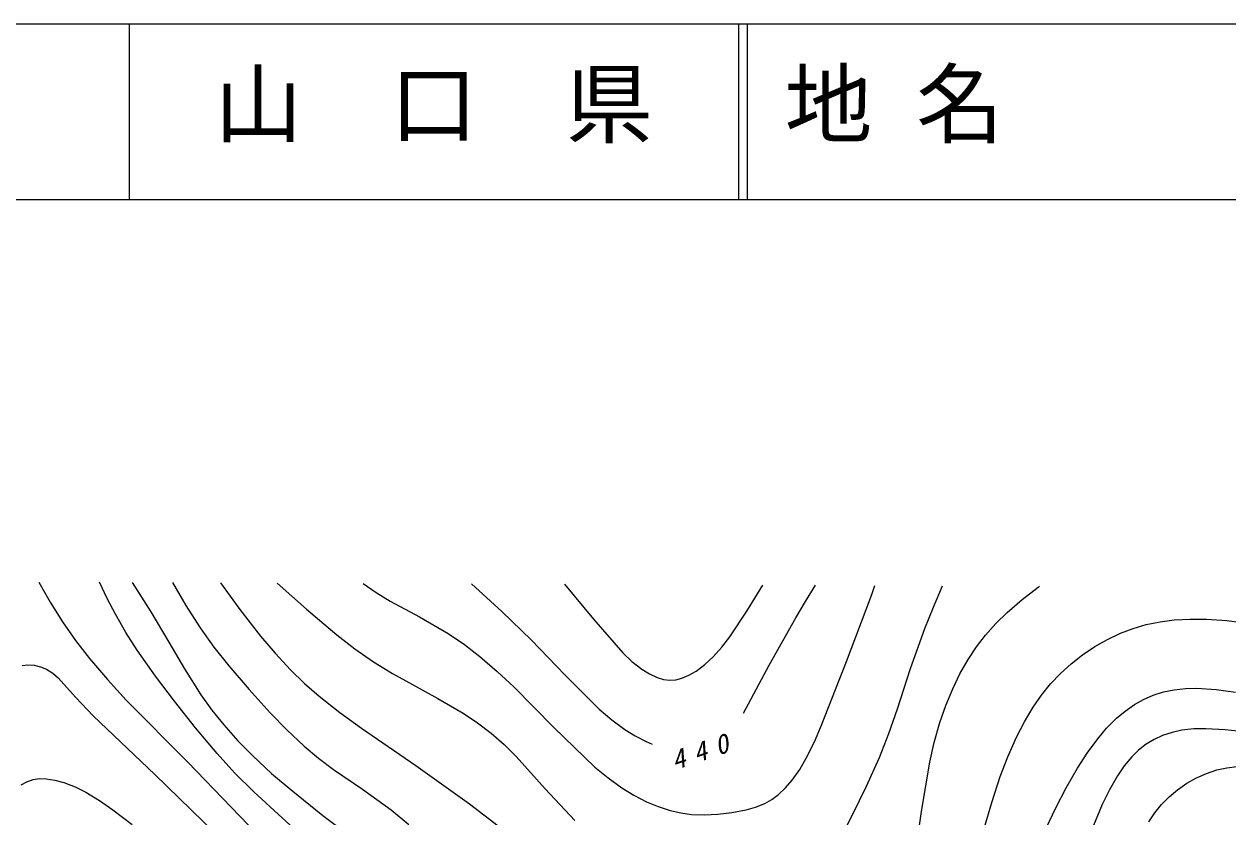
# Model space of a CAD drawing. Units: millimetres, scale not verified. Extents: x -625 to 685582, y -625 to 364232.
# Drawn here: x 332598 to 401232, y 319008 to 364232 of the extents above; entities that cross this region are included whole.
import ezdxf
from ezdxf.enums import TextEntityAlignment as Align

# ---------------------------------------------------------------- set-up
doc = ezdxf.new("R2010")
doc.units = ezdxf.units.MM
doc.header["$LTSCALE"] = 1000
doc.layers.add('S-SUV', color=7, linetype='Continuous', lineweight=13)
doc.styles.add('ＭＳ ゴシック', font='')
doc.styles.get('ＭＳ ゴシック').set_extended_font_data('MS Gothic')

msp = doc.modelspace()

# ---------------------------------------------------------------- linework, layer by layer
at = {"layer": 'S-SUV'}
for p, q in [((685582, 364232), (45582, 364232)), ((338582, 364232), (338582, 354232)), ((373332, 364232), (373332, 354232)), ((373832, 364232), (373832, 354232)), ((45582, 354232), (685582, 354232)), ((333431, 332406), (334078, 331261)), ((337342, 331475), (336894, 332392)), ((338760, 332384), (339831, 330699)), ((341054, 332374), (341817, 331071)), ((343800, 332362), (344906, 330833)), ((347025, 332349), (348705, 330854)), ((351924, 332328), (352673, 331804)), ((358101, 332302), (359835, 330720)), ((363417, 332280), (365057, 330292)), ((373797, 330741), (374720, 332232)), ((377150, 331288), (377716, 332219)), ((380993, 331875), (381109, 332205)), ((384438, 330975), (384956, 332189)), ((352673, 331804), (353466, 331324)), ((379494, 327878), (380876, 331545)), ((380876, 331545), (380993, 331875)), ((389503, 331406), (390417, 332111)), ((390417, 332111), (390449, 332135)), ((390449, 332135), (390490, 332165)), ((334078, 331261), (334782, 330138)), ((337806, 330579), (337342, 331475)), ((341817, 331071), (342631, 329803)), ((344906, 330833), (346070, 329327)), ((348705, 330854), (350434, 329395)), ((353466, 331324), (355139, 330423)), ((376598, 330361), (377150, 331288)), ((383947, 329751), (384438, 330975)), ((388642, 330665), (389503, 331406)), ((334782, 330138), (335529, 329076)), ((338401, 329529), (337806, 330579)), ((339831, 330699), (340854, 328977)), ((355139, 330423), (356783, 329470)), ((359835, 330720), (361527, 329095)), ((365057, 330292), (366728, 328359)), ((372837, 329282), (373797, 330741)), ((375083, 327665), (376598, 330361)), ((388004, 330041), (388642, 330665)), ((396575, 329982), (397360, 330142)), ((397360, 330142), (398164, 330243)), ((398164, 330243), (399085, 330294)), ((399085, 330294), (400018, 330285)), ((400018, 330285), (401160, 330204)), ((401160, 330204), (402295, 330063)), ((339042, 328518), (338401, 329529)), ((342631, 329803), (343422, 328700)), ((356783, 329470), (357698, 328840)), ((383141, 327467), (383947, 329751)), ((387417, 329384), (388004, 330041)), ((394367, 329130), (395110, 329483)), ((395110, 329483), (395829, 329760)), ((395829, 329760), (396575, 329982)), ((335529, 329076), (336325, 328048)), ((340854, 328977), (341738, 327464)), ((346070, 329327), (346904, 328340)), ((350434, 329395), (351455, 328604)), ((357698, 328840), (358587, 328155)), ((361527, 329095), (363437, 327105)), ((372378, 328686), (372837, 329282)), ((386895, 328705), (387417, 329384)), ((393649, 328722), (394367, 329130)), ((340088, 327042), (339042, 328518)), ((343422, 328700), (344268, 327624)), ((346904, 328340), (347781, 327394)), ((351455, 328604), (352516, 327858)), ((358587, 328155), (359570, 327312)), ((366728, 328359), (367249, 327879)), ((371416, 327711), (371875, 328132)), ((371875, 328132), (372378, 328686)), ((386420, 327987), (386895, 328705)), ((392290, 327736), (392947, 328250)), ((392947, 328250), (393649, 328722)), ((332480, 327646), (332819, 327685)), ((332819, 327685), (333165, 327663)), ((333165, 327663), (333535, 327578)), ((333535, 327578), (333883, 327435)), ((333883, 327435), (334231, 327217)), ((336325, 328048), (337347, 326841)), ((341738, 327464), (342676, 325978)), ((344268, 327624), (345426, 326268)), ((347781, 327394), (348576, 326622)), ((352516, 327858), (353610, 327182)), ((367249, 327879), (367825, 327433)), ((367825, 327433), (368253, 327167)), ((370908, 327328), (371416, 327711)), ((373615, 324929), (375083, 327665)), ((378064, 324252), (379494, 327878)), ((382396, 325174), (383141, 327467)), ((385953, 327165), (386420, 327987)), ((391681, 327183), (392290, 327736)), ((334231, 327217), (334542, 326951)), ((334542, 326951), (335521, 325841)), ((337347, 326841), (338421, 325665)), ((341179, 325606), (340088, 327042)), ((353610, 327182), (354735, 326558)), ((359570, 327312), (360512, 326426)), ((363437, 327105), (365389, 325158)), ((368253, 327167), (368698, 326962)), ((368698, 326962), (369058, 326856)), ((369058, 326856), (369421, 326812)), ((369421, 326812), (369756, 326834)), ((369756, 326834), (370097, 326919)), ((370097, 326919), (370506, 327092)), ((370506, 327092), (370908, 327328)), ((385542, 326321), (385953, 327165)), ((391122, 326596), (391681, 327183)), ((345426, 326268), (346631, 324949)), ((348576, 326622), (349419, 325888)), ((354735, 326558), (356196, 325770)), ((360512, 326426), (362798, 324119)), ((385144, 325359), (385542, 326321)), ((390600, 325949), (391122, 326596)), ((396965, 325947), (397560, 326136)), ((397560, 326136), (398170, 326266)), ((398170, 326266), (398808, 326338)), ((398808, 326338), (399447, 326349)), ((399447, 326349), (400553, 326271)), ((400553, 326271), (401658, 326133)), ((335521, 325841), (336544, 324773)), ((338421, 325665), (341927, 322125)), ((342366, 324097), (341179, 325606)), ((342676, 325978), (343301, 325102)), ((349419, 325888), (350608, 324957)), ((356196, 325770), (357628, 324930)), ((384809, 324388), (385144, 325359)), ((390133, 325274), (390600, 325949)), ((395364, 325049), (395896, 325422)), ((395896, 325422), (396411, 325709)), ((396411, 325709), (396965, 325947)), ((336544, 324773), (340054, 321436)), ((343301, 325102), (343979, 324254)), ((346631, 324949), (347583, 323974)), ((350608, 324957), (351836, 324073)), ((357628, 324930), (358442, 324383)), ((365389, 325158), (366098, 324555)), ((381904, 323774), (382396, 325174)), ((389631, 324433), (390133, 325274)), ((394876, 324633), (395364, 325049)), ((343598, 322628), (342366, 324097)), ((343979, 324254), (344784, 323353)), ((347583, 323974), (348575, 323044)), ((351836, 324073), (354932, 321937)), ((358442, 324383), (359228, 323783)), ((362798, 324119), (365137, 321844)), ((366098, 324555), (366848, 323998)), ((366848, 323998), (367434, 323627)), ((377657, 323298), (378064, 324252)), ((384488, 323262), (384809, 324388)), ((389181, 323562), (389631, 324433)), ((393806, 323466), (394316, 324067)), ((394316, 324067), (394876, 324633)), ((399284, 324027), (398607, 323950)), ((399965, 324043), (399284, 324027)), ((401069, 323982), (399965, 324043)), ((402162, 323861), (401069, 323982)), ((344784, 323353), (345635, 322490)), ((359228, 323783), (359961, 323140)), ((367434, 323627), (368057, 323304)), ((368057, 323304), (368232, 323228)), ((377192, 322361), (377657, 323298)), ((381358, 322400), (381904, 323774)), ((388685, 322445), (389181, 323562)), ((393202, 322643), (393806, 323466)), ((397019, 323426), (396565, 323152)), ((397504, 323647), (397019, 323426)), ((398048, 323828), (397504, 323647)), ((398607, 323950), (398048, 323828)), ((344623, 321509), (343598, 322628)), ((348575, 323044), (349383, 322362)), ((359961, 323140), (360661, 322447)), ((368232, 323228), (368409, 323156)), ((384230, 322132), (384488, 323262)), ((392652, 321792), (393202, 322643)), ((396140, 322819), (395754, 322440)), ((396565, 323152), (396140, 322819)), ((341927, 322125), (345402, 318532)), ((345635, 322490), (346712, 321495)), ((349383, 322362), (350237, 321721)), ((354932, 321937), (357990, 319753)), ((360661, 322447), (362309, 320606)), ((376816, 321720), (377192, 322361)), ((380629, 320764), (381358, 322400)), ((383763, 319327), (384230, 322132)), ((388248, 321308), (388685, 322445)), ((395324, 321920), (394935, 321354)), ((395754, 322440), (395324, 321920)), ((340054, 321436), (343538, 318039)), ((345693, 320431), (344623, 321509)), ((346712, 321495), (347830, 320545)), ((350237, 321721), (351900, 320594)), ((365137, 321844), (365889, 321231)), ((365889, 321231), (366681, 320665)), ((376388, 321112), (376816, 321720)), ((387765, 319841), (388248, 321308)), ((392013, 320675), (392652, 321792)), ((394935, 321354), (394472, 320551)), ((398882, 320927), (399446, 321242)), ((399446, 321242), (400018, 321494)), ((400018, 321494), (400608, 321687)), ((400608, 321687), (401172, 321811)), ((401172, 321811), (401758, 321876)), ((332425, 320835), (332760, 321017)), ((332760, 321017), (333114, 321141)), ((333114, 321141), (333475, 321196)), ((333475, 321196), (333854, 321191)), ((333854, 321191), (334358, 321111)), ((334358, 321111), (334862, 320969)), ((334862, 320969), (335505, 320718)), ((335505, 320718), (336113, 320416)), ((347830, 320545), (349633, 319099)), ((351900, 320594), (353534, 319414)), ((362309, 320606), (363995, 318812)), ((366681, 320665), (367358, 320248)), ((375606, 320290), (376013, 320674)), ((376013, 320674), (376388, 321112)), ((379837, 319134), (380629, 320764)), ((391427, 319530), (392013, 320675)), ((394472, 320551), (394066, 319727)), ((397873, 320161), (398350, 320561)), ((398350, 320561), (398882, 320927)), ((336113, 320416), (336896, 319945)), ((336896, 319945), (337653, 319420)), ((349390, 317065), (345693, 320431)), ((367358, 320248), (368074, 319879)), ((368074, 319879), (368742, 319600)), ((374822, 319781), (375225, 320006)), ((375225, 320006), (375606, 320290)), ((387338, 318352), (387765, 319841)), ((397439, 319720), (397873, 320161)), ((337653, 319420), (338753, 318580)), ((353534, 319414), (354532, 318571)), ((357990, 319753), (359619, 318492)), ((368742, 319600), (369429, 319378)), ((369429, 319378), (370035, 319237)), ((370035, 319237), (370655, 319156)), ((370655, 319156), (371390, 319132)), ((371390, 319132), (372143, 319169)), ((372143, 319169), (372955, 319261)), ((372955, 319261), (373758, 319412)), ((373758, 319412), (374299, 319567)), ((374299, 319567), (374822, 319781)), ((383355, 316508), (383763, 319327)), ((390687, 317964), (391427, 319530)), ((394066, 319727), (393426, 318203)), ((396728, 318733), (397060, 319245)), ((397060, 319245), (397439, 319720)), ((349633, 319099), (351468, 317705)), ((379296, 318089), (379837, 319134))]:
    msp.add_line(p, q, dxfattribs=at)

# ---------------------------------------------------------------- texts
at = {"layer": 'S-SUV', "style": 'ＭＳ ゴシック'}
for s, p in [('山\u3000口\u3000県', (343457, 356732)), ('地 名', (375962, 356732))]:
    msp.add_text(s, height=3666, dxfattribs=at).set_placement(p, align=Align.BOTTOM_LEFT)
at = {"layer": 'S-SUV', "insert": (369718, 321648), "char_height": 1100, "attachment_point": 7, "rotation": 18.8, "style": 'ＭＳ ゴシック'}
msp.add_mtext('\\T1.73;\\Q15;440', dxfattribs=at)

doc.saveas('drawing.dxf')
